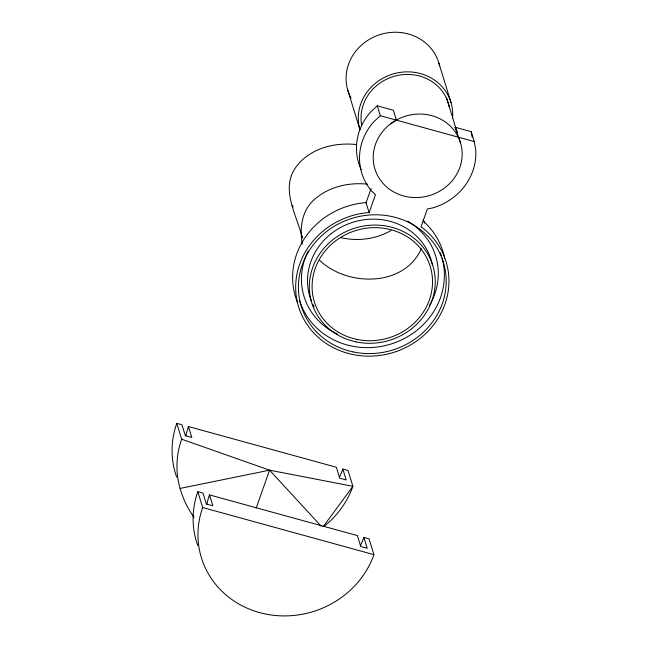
<?xml version="1.0" encoding="UTF-8"?>
<svg xmlns="http://www.w3.org/2000/svg" width="648" height="648" viewBox="0 0 648 648"><rect width="100%" height="100%" fill="white"/><g stroke="black" fill="none" stroke-linecap="round" stroke-linejoin="round"><path stroke-width="0.97" d="M256.171 508.081L269.568 470.181L352.901 486.316A90.89 84.216 -17.1 0 1 324.008 526.411M460.623 143.168A44.761 41.472 -17.1 0 0 386.143 127.656A44.761 41.472 -17.1 0 0 406.288 196.603A44.761 41.472 -17.1 0 0 460.623 143.168L455.099 127.243L471.201 131.674L474.247 141.572L475.721 149.753A58.531 54.23 -17.1 0 1 432.896 207.862L427.372 208.956L421.014 226.93L422.682 227.975A77.12 71.458 -17.1 0 1 415.068 342.136A77.12 71.458 -17.1 0 1 299.797 310.408A77.12 71.458 -17.1 0 1 367.076 212.674L369.125 212.649L366.079 202.743L371.093 188.552M369.125 212.649L375.476 194.675L371.636 190.998A58.531 54.23 -17.1 0 1 373.847 121.711L380.327 115.725L474.247 141.572M421.297 248.678C404.344 287.194 347.344 286.902 319.731 260.375M323.069 526.8L352.901 486.316L348.025 470.472L342.841 469.047A85.382 79.113 -17.1 0 1 339.366 477.349M390.509 123.873L396.43 120.155L393.377 110.257L377.274 105.818L370.794 111.804A58.531 54.23 -17.1 0 0 361.228 169.679M390.955 230.558C375.864 239.339 357.396 241.542 340.484 237.549M342.841 469.047L346.186 479.941L339.706 478.151L336.353 467.257L188.463 426.554L191.808 437.449L185.328 435.667L181.975 424.772L176.782 423.338L181.659 439.19A90.89 84.216 -17.1 0 0 180.087 488.422L269.568 470.181L321.116 526.144M366.079 202.743L364.03 202.767A77.12 71.458 -17.1 0 0 297.602 302.689M356.23 144.553C333.939 142.09 308.837 148.716 295.431 167.84C280.26 190.002 297.246 215.727 302.324 238.043M367.465 184.129C348.6 182.209 328.479 186.762 314.167 199.706C301.466 210.9 299.635 228.42 302.284 244.183M197.81 491.678L202.994 493.112L206.348 504.006L212.836 505.788L209.482 494.894L357.372 535.596L360.725 546.491L367.214 548.281L363.86 537.386L369.052 538.812L373.928 554.664A90.89 84.216 -17.1 0 1 259.508 612.571A90.89 84.216 -17.1 0 1 202.686 507.53L197.81 491.678A90.89 84.216 -17.1 0 0 197.745 545.535M202.686 507.53L373.928 554.664M181.659 439.19L269.568 470.181M423.104 219.478L424.594 223.05M292.216 205.189L293.147 206.842M455.099 127.243L457.221 132.403M438.89 63.156L451.073 102.773M446.423 97.484L457.124 132.273M377.274 105.818L380.327 115.725M347.733 89.991L359.924 129.608A47.515 44.024 -17.1 0 1 401.25 72.244A47.515 44.024 -17.1 0 1 452.547 118.041M301.612 235.224L302.171 237.144M471.201 131.674L472.181 137.125M423.298 221.122A77.12 71.458 -17.1 0 1 444.658 258.341M311.615 301.579A63.35 58.693 -17.1 0 1 353.516 222.053A63.35 58.693 -17.1 0 1 432.386 265.016M314.086 306.788A63.35 58.693 -17.1 0 1 312.781 304.22M442.082 258.171A74.366 68.907 -17.1 0 1 390.307 344.234A74.366 68.907 -17.1 0 1 299.708 301.093M440.292 252.671A74.366 68.907 -17.1 0 1 441.248 255.409M414.85 226.079A68.858 63.796 -17.1 0 1 429.227 305.816M337.616 334.182A68.858 63.796 -17.1 0 1 308.108 251.1M407.438 221.098A68.858 63.796 -17.1 0 1 414.064 225.48M351.014 97.978A47.515 44.024 -17.1 0 1 378.003 35.284A47.515 44.024 -17.1 0 1 439.595 65.942M361.714 125.315A44.761 41.472 -17.1 0 1 397.653 75.435A44.761 41.472 -17.1 0 1 449.283 107.066M363.86 537.386A85.382 79.113 -17.1 0 1 360.385 545.689M206.866 504.257A78.497 72.73 -17.1 0 1 209.482 494.894M176.718 477.195A90.89 84.216 -17.1 0 1 176.782 423.338M185.846 435.918A78.497 72.73 -17.1 0 1 188.463 426.554M194.027 517.323A93.498 91.538 14.8 0 1 180.087 488.422M353.371 351.969A74.366 68.907 -17.1 0 0 443.645 263.185A74.366 68.907 -17.1 0 0 319.893 237.419A74.366 68.907 -17.1 0 0 353.371 351.969M356.181 341.925A63.35 58.693 -17.1 0 0 433.075 266.296A63.35 58.693 -17.1 0 0 327.661 244.345A63.35 58.693 -17.1 0 0 356.181 341.925M356.878 339.414A60.596 56.141 -17.1 0 0 430.434 267.073A60.596 56.141 -17.1 0 0 329.605 246.078A60.596 56.141 -17.1 0 0 356.878 339.414"/></g></svg>
